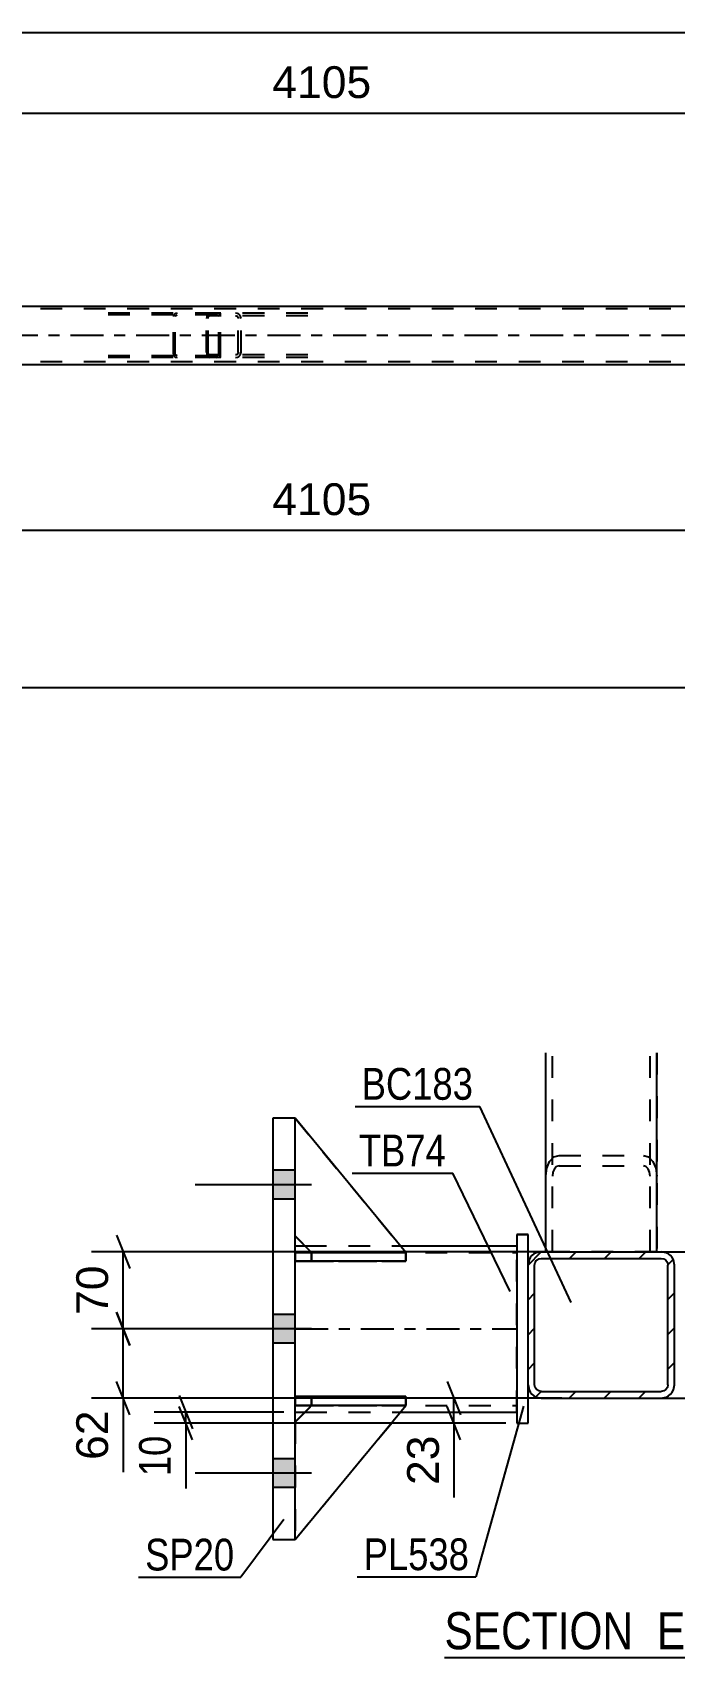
# Model space of a CAD drawing. Header units: millimetres. Extents: x 0 to 841, y 0 to 594.
# Drawn here: x 153.5 to 211.4, y 111.3 to 257.8 of the extents above; entities that cross this region are included whole.
import ezdxf

# ---------------------------------------------------------------- set-up
doc = ezdxf.new("R2010")
doc.units = ezdxf.units.MM
doc.linetypes.add('DXK_LINE_DOT2', pattern=[3.9198, 1.9599, -1.9599])
doc.linetypes.add('DXK_LINE_DOT3', pattern=[5.9187, 2.979, -0.9799, 0.9799, -0.9799])
doc.styles.add('Arial', font='arial.ttf', dxfattribs={"height": 0.2})
doc.styles.add('Arial Narrow', font='ARIALN.TTF', dxfattribs={"height": 0.2})

# ---------------------------------------------------------------- blocks, each defined once
blk = doc.blocks.new('Unknown-317311686-48 - 5250')
at = {"color": 6, "linetype": 'Continuous'}
blk.add_line((190.67, 111.33), (218.31, 111.33), dxfattribs=at)
at = {"color": 0, "linetype": 'Continuous'}
for points in [[(208.77, 112.08), (208.77, 115.58), (190.67, 115.58), (190.67, 112.08)], [(212.38, 112.08), (212.38, 115.58), (209.82, 115.58), (209.82, 112.08)], [(214.71, 112.08), (214.71, 115.58), (213.43, 115.58), (213.43, 112.08)], [(218.31, 112.08), (218.31, 115.58), (215.76, 115.58), (215.76, 112.08)]]:
    blk.add_wipeout(points, dxfattribs=at)
at = {"color": 7, "linetype": 'Continuous', "style": 'Arial Narrow'}
for s, p in [('SECTION ', (190.67, 112.08)), ('E', (209.82, 112.08)), ('E', (215.76, 112.08)), ('-', (213.43, 112.08))]:
    blk.add_text(s, height=3.34, dxfattribs=at).set_placement(p)
blk = doc.blocks.new('Part-317311686-4478 - 4224')
at = {"color": 2, "linetype": 'Continuous'}
for p, q in [((115.52, 233.18), (689.3, 233.18)), ((115.52, 227.9), (251.51, 227.9))]:
    blk.add_line(p, q, dxfattribs=at)
at = {"color": 7, "linetype": 'DXK_LINE_DOT2'}
for p, q in [((689.3, 232.94), (115.52, 232.94)), ((689.3, 228.14), (115.52, 228.14))]:
    blk.add_line(p, q, dxfattribs=at)
at = {"color": 7, "linetype": 'DXK_LINE_DOT3'}
blk.add_line((115.52, 230.54), (689.3, 230.54), dxfattribs=at)
blk = doc.blocks.new('Part-317311686-4277 - 4224')
at = {"color": 7, "linetype": 'DXK_LINE_DOT2'}
for p, q in [((169.25, 232.24), (169.23, 232.06)), ((169.23, 229.02), (169.23, 232.06)), ((169.31, 232.4), (169.25, 232.24)), ((169.4, 232.5), (169.31, 232.4)), ((169.37, 232.06), (169.38, 232.15)), ((169.37, 229.02), (169.37, 232.06)), ((169.38, 232.15), (169.41, 232.23)), ((169.5, 232.54), (169.4, 232.5)), ((169.41, 232.23), (169.45, 232.28)), ((169.45, 232.28), (169.5, 232.3)), ((178.36, 232.54), (169.5, 232.54)), ((178.36, 232.3), (169.5, 232.3)), ((170.49, 232.3), (170.49, 232.54)), ((172.03, 232.5), (171.84, 232.54)), ((171.84, 232.3), (171.93, 232.28)), ((171.93, 232.28), (172.01, 232.23)), ((172.01, 232.23), (172.07, 232.15)), ((172.07, 232.15), (172.09, 232.06)), ((172.09, 229.02), (172.09, 232.06)), ((172.34, 232.06), (172.3, 232.24)), ((172.34, 229.02), (172.34, 232.06)), ((169.23, 229.02), (169.25, 228.83)), ((169.25, 228.83), (169.31, 228.68)), ((169.31, 228.68), (169.4, 228.57)), ((169.38, 228.92), (169.37, 229.02)), ((169.41, 228.85), (169.38, 228.92)), ((169.4, 228.57), (169.5, 228.54)), ((169.45, 228.79), (169.41, 228.85)), ((169.5, 228.78), (169.45, 228.79)), ((178.36, 228.78), (169.5, 228.78)), ((170.49, 228.54), (170.49, 228.78)), ((171.93, 228.79), (171.84, 228.78)), ((171.84, 228.54), (172.03, 228.57)), ((172.01, 228.85), (171.93, 228.79)), ((172.07, 228.92), (172.01, 228.85)), ((172.09, 229.02), (172.07, 228.92)), ((172.3, 228.83), (172.34, 229.02)), ((178.36, 228.54), (169.5, 228.54))]:
    blk.add_line(p, q, dxfattribs=at)
for centre, start, end in [((171.85, 232.04), 23.8494, 68.8059), ((171.85, 229.03), 291.1941, 336.1506)]:
    blk.add_arc(centre, 0.492, start, end, dxfattribs=at)
blk = doc.blocks.new('Part-317311686-4297 - 4224')
at = {"color": 7, "linetype": 'DXK_LINE_DOT2'}
for p, q in [((170.15, 232.54), (158.96, 232.54)), ((170.15, 232.38), (158.96, 232.38)), ((166.26, 232.34), (166.24, 232.22)), ((166.24, 228.86), (166.24, 232.22)), ((166.41, 232.22), (166.42, 232.28)), ((166.41, 228.86), (166.41, 232.22)), ((166.42, 232.28), (166.46, 232.33)), ((166.58, 232.54), (166.45, 232.51)), ((166.46, 232.33), (166.51, 232.36)), ((166.51, 232.36), (166.58, 232.38)), ((170.28, 232.51), (170.15, 232.54)), ((170.15, 232.38), (170.22, 232.36)), ((170.22, 232.36), (170.27, 232.33)), ((170.27, 232.33), (170.31, 232.28)), ((170.31, 232.28), (170.32, 232.22)), ((170.32, 228.86), (170.32, 232.22)), ((170.49, 232.22), (170.47, 232.34)), ((170.49, 228.86), (170.49, 232.22)), ((170.15, 228.7), (158.96, 228.7)), ((166.24, 228.86), (166.26, 228.73)), ((166.42, 228.79), (166.41, 228.86)), ((166.46, 228.74), (166.42, 228.79)), ((166.45, 228.56), (166.58, 228.54)), ((166.51, 228.71), (166.46, 228.74)), ((166.58, 228.7), (166.51, 228.71)), ((170.22, 228.71), (170.15, 228.7)), ((170.15, 228.54), (170.28, 228.56)), ((170.27, 228.74), (170.22, 228.71)), ((170.31, 228.79), (170.27, 228.74)), ((170.32, 228.86), (170.31, 228.79)), ((170.47, 228.73), (170.49, 228.86)), ((170.15, 228.54), (158.96, 228.54))]:
    blk.add_line(p, q, dxfattribs=at)
for centre, start, end in [((166.57, 232.2), 110.7583, 155.6801), ((170.17, 232.2), 24.3199, 69.2417), ((166.57, 228.87), 204.3199, 249.2417), ((170.17, 228.87), 290.7583, 335.6801)]:
    blk.add_arc(centre, 0.331, start, end, dxfattribs=at)
blk = doc.blocks.new('Part-317311686-5316 - 5250')
at = {"color": 2, "linetype": 'Continuous'}
for p, q in [((175.2, 159.96), (175.2, 121.96)), ((177.2, 159.96), (175.2, 159.96)), ((177.2, 121.96), (177.2, 159.96)), ((175.2, 121.96), (177.2, 121.96))]:
    blk.add_line(p, q, dxfattribs=at)
blk = doc.blocks.new('Part-317311686-5255 - 5250')
at = {"color": 7, "linetype": 'DXK_LINE_DOT2'}
for p, q in [((199.8, 147.92), (199.8, 165.85)), ((200.4, 147.92), (200.4, 165.85)), ((209.2, 147.92), (209.2, 165.85)), ((209.8, 165.85), (209.8, 147.92)), ((209.8, 147.92), (199.8, 147.92)), ((199.8, 147.92), (209.71, 147.92))]:
    blk.add_line(p, q, dxfattribs=at)
blk = doc.blocks.new('Part-317311686-5262 - 5250')
at = {"color": 2, "linetype": 'Continuous'}
for p, q in [((199.8, 147.92), (199.8, 165.85)), ((209.8, 147.92), (209.8, 165.85))]:
    blk.add_line(p, q, dxfattribs=at)
at = {"color": 7, "linetype": 'DXK_LINE_DOT2'}
for p, q in [((200.4, 147.92), (200.4, 165.85)), ((209.2, 147.92), (209.2, 165.85)), ((199.8, 154.74), (199.89, 155.45)), ((199.89, 155.45), (200.15, 156.05)), ((200.15, 156.05), (200.54, 156.46)), ((200.58, 155.39), (200.45, 155.09)), ((200.54, 156.46), (201, 156.6)), ((200.77, 155.6), (200.58, 155.39)), ((201, 155.67), (200.77, 155.6)), ((201, 156.6), (208.6, 156.6)), ((201, 155.67), (208.6, 155.67)), ((208.6, 156.6), (209.06, 156.46)), ((208.83, 155.6), (208.6, 155.67)), ((209.03, 155.39), (208.83, 155.6)), ((209.16, 155.09), (209.03, 155.39)), ((209.06, 156.46), (209.45, 156.05)), ((209.45, 156.05), (209.71, 155.45)), ((209.71, 155.45), (209.8, 154.74)), ((200.45, 155.09), (200.4, 154.74)), ((209.2, 154.74), (209.16, 155.09)), ((209.8, 147.92), (199.8, 147.92))]:
    blk.add_line(p, q, dxfattribs=at)
blk = doc.blocks.new('Part-317311686-5275 - 5250')
at = {"color": 2, "linetype": 'Continuous'}
for p, q in [((197.2, 149.46), (198.2, 149.46)), ((197.2, 149.46), (197.2, 132.46)), ((198.2, 132.46), (198.2, 149.46)), ((197.2, 132.46), (198.2, 132.46))]:
    blk.add_line(p, q, dxfattribs=at)
at = {"color": 7, "linetype": 'DXK_LINE_DOT2'}
for p, q in [((198.2, 149.46), (197.2, 149.46)), ((197.2, 132.46), (198.2, 132.46))]:
    blk.add_line(p, q, dxfattribs=at)
blk = doc.blocks.new('Part-317311686-5298 - 5250')
at = {"color": 2, "linetype": 'Continuous'}
for p, q in [((177.2, 148.46), (178.09, 148.46)), ((186.7, 148.46), (197.2, 148.46)), ((177.2, 133.46), (178.11, 133.46)), ((186.71, 133.46), (197.2, 133.46))]:
    blk.add_line(p, q, dxfattribs=at)
at = {"color": 7, "linetype": 'DXK_LINE_DOT2'}
for p, q in [((177.2, 133.46), (177.2, 148.46)), ((178.09, 148.46), (186.7, 148.46)), ((197.2, 133.46), (197.2, 148.46)), ((177.2, 147.86), (197.2, 147.86)), ((177.2, 134.06), (197.2, 134.06)), ((178.11, 133.46), (186.71, 133.46))]:
    blk.add_line(p, q, dxfattribs=at)
at = {"color": 7, "linetype": 'DXK_LINE_DOT3'}
blk.add_line((177.2, 140.96), (197.2, 140.96), dxfattribs=at)
blk = doc.blocks.new('Part-317311686-5299 - 5250')
at = {"color": 2, "linetype": 'Continuous'}
for p, q in [((178.7, 134.05), (177.2, 132.55)), ((177.2, 121.96), (187.2, 134.05)), ((187.2, 134.05), (178.7, 134.05)), ((178.7, 134.05), (178.7, 134.05)), ((187.2, 134.05), (187.2, 134.05))]:
    blk.add_line(p, q, dxfattribs=at)
at = {"color": 7, "linetype": 'DXK_LINE_DOT2'}
for p, q in [((177.2, 132.55), (178.7, 134.05)), ((177.2, 121.96), (187.2, 134.05)), ((178.7, 134.05), (187.2, 134.05)), ((177.2, 132.55), (177.2, 121.96))]:
    blk.add_line(p, q, dxfattribs=at)
blk = doc.blocks.new('Part-317311686-5300 - 5250')
at = {"color": 7, "linetype": 'DXK_LINE_DOT2'}
for p, q in [((178.7, 134.05), (177.2, 132.55)), ((177.2, 121.96), (187.2, 134.05)), ((177.2, 132.55), (178.7, 134.05)), ((177.2, 121.96), (187.2, 134.05)), ((187.2, 134.05), (178.7, 134.05)), ((178.7, 134.05), (178.7, 134.05)), ((178.7, 134.05), (187.2, 134.05)), ((187.2, 134.05), (187.2, 134.05)), ((177.2, 132.55), (177.2, 121.96))]:
    blk.add_line(p, q, dxfattribs=at)
blk = doc.blocks.new('Part-317311686-5301 - 5250')
at = {"color": 2, "linetype": 'Continuous'}
for p, q in [((177.2, 159.96), (177.2, 159.96)), ((177.2, 159.96), (177.2, 159.96)), ((187.2, 147.85), (177.2, 159.96)), ((178.69, 147.86), (177.2, 149.35)), ((185.95, 147.85), (187.2, 147.85)), ((187.2, 147.85), (187.2, 147.85))]:
    blk.add_line(p, q, dxfattribs=at)
at = {"color": 7, "linetype": 'DXK_LINE_DOT2'}
for p, q in [((177.2, 149.35), (177.2, 159.96)), ((177.2, 159.96), (187.2, 147.85)), ((178.7, 147.85), (177.2, 149.35)), ((178.7, 147.85), (178.69, 147.86)), ((187.2, 147.85), (178.7, 147.85)), ((178.7, 147.85), (178.7, 147.85)), ((178.7, 147.85), (185.95, 147.85))]:
    blk.add_line(p, q, dxfattribs=at)
blk = doc.blocks.new('Part-317311686-5302 - 5250')
at = {"color": 7, "linetype": 'DXK_LINE_DOT2'}
for p, q in [((177.2, 149.35), (177.2, 159.96)), ((177.2, 159.96), (187.2, 147.85)), ((177.2, 159.96), (187.2, 147.85)), ((178.7, 147.85), (177.2, 149.35)), ((178.7, 147.85), (177.2, 149.35)), ((187.2, 147.85), (178.7, 147.85)), ((178.7, 147.85), (178.7, 147.85)), ((178.7, 147.85), (187.2, 147.85)), ((187.2, 147.85), (187.2, 147.85))]:
    blk.add_line(p, q, dxfattribs=at)
blk = doc.blocks.new('Part-317311686-5303 - 5250')
at = {"color": 7, "linetype": 'DXK_LINE_DOT2'}
for p, q in [((177.2, 134.86), (178.7, 134.86)), ((187.2, 134.86), (177.2, 134.86)), ((177.2, 134.86), (177.2, 134.86)), ((177.2, 134.86), (177.2, 134.06)), ((177.2, 134.86), (177.2, 134.06)), ((178.7, 134.86), (187.2, 134.86)), ((178.7, 134.86), (178.7, 134.06)), ((187.2, 134.86), (187.2, 134.06)), ((178.7, 134.06), (177.2, 134.06)), ((177.2, 134.06), (187.2, 134.06)), ((177.2, 134.06), (177.2, 134.06)), ((187.2, 134.06), (178.7, 134.06))]:
    blk.add_line(p, q, dxfattribs=at)
blk = doc.blocks.new('Part-317311686-5304 - 5250')
at = {"color": 7, "linetype": 'DXK_LINE_DOT2'}
for p, q in [((177.2, 147.86), (178.7, 147.86)), ((186.97, 147.86), (177.2, 147.86)), ((177.2, 147.86), (177.2, 147.86)), ((177.2, 147.86), (177.2, 147.06)), ((177.2, 147.86), (177.2, 147.06)), ((178.7, 147.06), (177.2, 147.06)), ((177.2, 147.06), (187.2, 147.06)), ((177.2, 147.06), (177.2, 147.06)), ((178.7, 147.86), (187.2, 147.86)), ((178.7, 147.86), (178.7, 147.06)), ((187.2, 147.06), (178.7, 147.06)), ((187.2, 147.86), (187.2, 147.06))]:
    blk.add_line(p, q, dxfattribs=at)
blk = doc.blocks.new('Part-317311686-5305 - 5250')
at = {"color": 2, "linetype": 'Continuous'}
for p, q in [((177.2, 134.06), (177.2, 134.86)), ((187.2, 134.86), (177.2, 134.86)), ((187.2, 134.06), (187.2, 134.86)), ((187.2, 134.06), (177.2, 134.06)), ((177.2, 134.06), (177.2, 134.06))]:
    blk.add_line(p, q, dxfattribs=at)
at = {"color": 7, "linetype": 'DXK_LINE_DOT2'}
for p, q in [((178.7, 134.86), (177.2, 134.86)), ((178.7, 134.06), (178.7, 134.86)), ((187.2, 134.86), (178.7, 134.86)), ((177.2, 134.06), (178.7, 134.06)), ((178.7, 134.06), (187.2, 134.06))]:
    blk.add_line(p, q, dxfattribs=at)
blk = doc.blocks.new('Part-317311686-5306 - 5250')
at = {"color": 2, "linetype": 'Continuous'}
for p, q in [((177.2, 147.06), (177.2, 147.86)), ((177.2, 147.86), (185.95, 147.86)), ((187.2, 147.06), (177.2, 147.06)), ((177.2, 147.06), (177.2, 147.06)), ((187.2, 147.86), (187.19, 147.86)), ((187.2, 147.06), (187.2, 147.86))]:
    blk.add_line(p, q, dxfattribs=at)
at = {"color": 7, "linetype": 'DXK_LINE_DOT2'}
for p, q in [((178.7, 147.86), (177.2, 147.86)), ((177.2, 147.06), (178.7, 147.06)), ((178.7, 147.06), (178.7, 147.86)), ((178.7, 147.86), (187.19, 147.86)), ((178.7, 147.06), (187.2, 147.06))]:
    blk.add_line(p, q, dxfattribs=at)
blk = doc.blocks.new('Part-317311686-5399 - 5250')
at = {"linetype": 'Continuous'}
h = blk.add_hatch(dxfattribs=at)
h.set_pattern_fill('', scale=0.7, style=0, pattern_type=0)
h.set_pattern_definition([(45, (199.4028, 147.9215), (-1.57154, 1.57154), [])])
h.paths.add_polyline_path([(210.2, 147.92), (199.4, 147.92), (198.94, 147.83), (198.55, 147.57), (198.29, 147.18), (198.2, 146.72), (198.2, 135.92), (198.29, 135.46), (198.55, 135.07), (198.94, 134.81), (199.4, 134.72), (210.2, 134.72), (210.66, 134.81), (211.05, 135.07), (211.31, 135.46), (211.4, 135.92), (211.4, 146.72), (211.31, 147.18), (211.05, 147.57), (210.66, 147.83)])
h.paths.add_polyline_path([(210.76, 146.95), (210.8, 146.72), (210.8, 135.92), (210.76, 135.69), (210.63, 135.5), (210.43, 135.37), (210.2, 135.32), (199.4, 135.32), (199.17, 135.37), (198.98, 135.5), (198.85, 135.69), (198.8, 135.92), (198.8, 146.72), (198.85, 146.95), (198.98, 147.15), (199.17, 147.28), (199.4, 147.32), (210.2, 147.32), (210.43, 147.28), (210.63, 147.15)])
at = {"color": 2, "linetype": 'Continuous'}
for p, q in [((198.29, 147.18), (198.2, 146.72)), ((198.2, 146.72), (198.2, 146.72)), ((198.2, 135.92), (198.2, 146.72)), ((198.8, 146.72), (198.85, 146.95)), ((198.8, 146.72), (198.8, 146.72)), ((198.8, 135.92), (198.8, 146.72)), ((198.85, 146.95), (198.98, 147.15)), ((199.4, 147.92), (198.94, 147.83)), ((198.98, 147.15), (199.17, 147.28)), ((199.17, 147.28), (199.4, 147.32)), ((199.4, 147.92), (199.4, 147.92)), ((199.4, 147.92), (210.2, 147.92)), ((199.4, 147.32), (199.4, 147.32)), ((199.4, 147.32), (210.2, 147.32)), ((210.2, 147.92), (210.2, 147.92)), ((210.66, 147.83), (210.2, 147.92)), ((210.2, 147.32), (210.2, 147.32)), ((210.2, 147.32), (210.43, 147.28)), ((210.43, 147.28), (210.63, 147.15)), ((210.63, 147.15), (210.76, 146.95)), ((210.76, 146.95), (210.8, 146.72)), ((210.8, 146.72), (210.8, 146.72)), ((210.8, 135.92), (210.8, 146.72)), ((211.4, 146.72), (211.31, 147.18)), ((211.4, 146.72), (211.4, 146.72)), ((211.4, 135.92), (211.4, 146.72)), ((198.2, 135.92), (198.2, 135.92)), ((198.2, 135.92), (198.29, 135.46)), ((198.8, 135.92), (198.8, 135.92)), ((198.85, 135.69), (198.8, 135.92)), ((198.98, 135.5), (198.85, 135.69)), ((198.94, 134.81), (199.4, 134.72)), ((199.17, 135.37), (198.98, 135.5)), ((199.4, 135.32), (199.17, 135.37)), ((199.4, 135.32), (199.4, 135.32)), ((199.4, 135.32), (210.2, 135.32)), ((210.43, 135.37), (210.2, 135.32)), ((210.2, 135.32), (210.2, 135.32)), ((210.2, 134.72), (210.66, 134.81)), ((210.63, 135.5), (210.43, 135.37)), ((210.76, 135.69), (210.63, 135.5)), ((210.8, 135.92), (210.76, 135.69)), ((210.8, 135.92), (210.8, 135.92)), ((211.31, 135.46), (211.4, 135.92)), ((211.4, 135.92), (211.4, 135.92)), ((199.4, 134.72), (199.4, 134.72)), ((199.4, 134.72), (210.2, 134.72)), ((210.2, 134.72), (210.2, 134.72))]:
    blk.add_line(p, q, dxfattribs=at)
for centre, start, end in [((199.4, 146.72), 112.5, 157.5), ((210.2, 146.72), 22.5, 67.5), ((199.4, 135.92), 202.5, 247.5), ((210.2, 135.92), 292.5, 337.5)]:
    blk.add_arc(centre, 1.2, start, end, dxfattribs=at)
blk = doc.blocks.new('Bolt-317311686-5407 - 5250')
at = {"linetype": 'Continuous'}
for points in [[(177.2, 152.66), (177.2, 155.26), (175.2, 155.26), (175.2, 152.66)], [(177.2, 152.66), (177.2, 155.26), (175.2, 155.26), (175.2, 152.66)], [(177.2, 152.66), (177.2, 155.26), (175.2, 155.26), (175.2, 152.66)], [(177.2, 139.66), (177.2, 142.26), (175.2, 142.26), (175.2, 139.66)], [(177.2, 139.66), (177.2, 142.26), (175.2, 142.26), (175.2, 139.66)], [(177.2, 126.66), (177.2, 129.26), (175.2, 129.26), (175.2, 126.66)], [(177.2, 126.66), (177.2, 129.26), (175.2, 129.26), (175.2, 126.66)], [(177.2, 126.66), (177.2, 129.26), (175.2, 129.26), (175.2, 126.66)]]:
    blk.add_hatch(color=1, dxfattribs=at).paths.add_polyline_path(points)
at = {"color": 1, "linetype": 'Continuous'}
for p, q in [((178.7, 153.96), (168.2, 153.96)), ((178.7, 153.96), (168.2, 153.96)), ((178.7, 153.96), (168.2, 153.96)), ((177.2, 155.26), (175.2, 155.26)), ((177.2, 155.26), (175.2, 155.26)), ((177.2, 155.26), (175.2, 155.26)), ((177.2, 152.66), (175.2, 152.66)), ((177.2, 152.66), (175.2, 152.66)), ((177.2, 152.66), (175.2, 152.66)), ((177.2, 142.26), (175.2, 142.26)), ((177.2, 142.26), (175.2, 142.26)), ((178.7, 140.96), (168.2, 140.96)), ((178.7, 140.96), (168.2, 140.96)), ((177.2, 139.66), (175.2, 139.66)), ((177.2, 139.66), (175.2, 139.66)), ((177.2, 129.26), (175.2, 129.26)), ((177.2, 129.26), (175.2, 129.26)), ((177.2, 129.26), (175.2, 129.26)), ((178.7, 127.96), (168.2, 127.96)), ((178.7, 127.96), (168.2, 127.96)), ((178.7, 127.96), (168.2, 127.96)), ((177.2, 126.66), (175.2, 126.66)), ((177.2, 126.66), (175.2, 126.66)), ((177.2, 126.66), (175.2, 126.66))]:
    blk.add_line(p, q, dxfattribs=at)
blk = doc.blocks.new('StraightDimension-317311686-4590 - 4224')
at = {"color": 7, "linetype": 'Continuous'}
for p, q in [((106.9, 234.18), (106.9, 253.43)), ((252.31, 234.58), (252.31, 253.43)), ((108.4, 251.18), (105.4, 249.98)), ((106.9, 250.58), (252.31, 250.58)), ((250.81, 249.98), (253.81, 251.18))]:
    blk.add_line(p, q, dxfattribs=at)
at = {"color": 0}
blk.add_wipeout([(184.65, 251.33), (184.65, 255.53), (174.56, 255.53), (174.56, 251.33)], dxfattribs=at)
at = {"color": 3, "style": 'Arial'}
blk.add_text('4105', height=2.865, dxfattribs=at).set_placement((175.16, 251.93))
blk = doc.blocks.new('StraightDimension-317311686-4634 - 4224')
at = {"color": 7, "linetype": 'Continuous'}
for p, q in [((106.9, 227.38), (106.9, 209.46)), ((252.31, 226.5), (252.31, 202.79)), ((108.4, 213.58), (105.4, 212.38)), ((106.9, 212.98), (252.31, 212.98)), ((250.81, 212.38), (253.81, 213.58))]:
    blk.add_line(p, q, dxfattribs=at)
at = {"color": 0}
blk.add_wipeout([(184.65, 213.73), (184.65, 217.93), (174.56, 217.93), (174.56, 213.73)], dxfattribs=at)
at = {"color": 3, "style": 'Arial'}
blk.add_text('4105', height=2.865, dxfattribs=at).set_placement((175.16, 214.33))
at = {"color": 0, "linetype": 'Continuous'}
for points in [[(106.3, 212.28), (102.1, 212.28), (102.1, 208.86), (106.3, 208.86)], [(251.71, 212.28), (247.51, 212.28), (247.51, 202.19), (251.71, 202.19)]]:
    blk.add_wipeout(points, dxfattribs=at)
at = {"color": 3, "linetype": 'Continuous', "style": 'Arial'}
for s, height, p in [('0', 2.87, (105.7, 209.46)), ('4105', 2.865, (251.11, 202.79))]:
    blk.add_text(s, height=height, rotation=90.0002, dxfattribs=at).set_placement(p)
blk = doc.blocks.new('StraightDimension-317311686-4681 - 4224')
at = {"color": 7, "linetype": 'Continuous'}
blk.add_line((106.26, 198.78), (698.56, 198.78), dxfattribs=at)
blk = doc.blocks.new('StraightDimension-317311686-8641 - 4224')
at = {"color": 7, "linetype": 'Continuous'}
blk.add_line((106.9, 257.84), (697.92, 257.84), dxfattribs=at)
blk = doc.blocks.new('StraightDimension-317311686-5464 - 5250')
at = {"color": 7, "linetype": 'Continuous'}
for p, q in [((248.63, 149.42), (249.83, 146.42)), ((208.09, 147.92), (251.63, 147.92)), ((249.23, 140.96), (249.23, 147.92)), ((249.83, 139.46), (248.63, 142.46)), ((233.4, 140.96), (251.63, 140.96))]:
    blk.add_line(p, q, dxfattribs=at)
at = {"color": 0}
blk.add_wipeout([(248.48, 147.27), (244.28, 147.27), (244.28, 141.62), (248.48, 141.62)], dxfattribs=at)
at = {"color": 3, "style": 'Arial'}
blk.add_text('70', height=2.865, rotation=90.0002, dxfattribs=at).set_placement((247.88, 142.22))
blk = doc.blocks.new('StraightDimension-317311686-5505 - 5250')
at = {"color": 7, "linetype": 'Continuous'}
for p, q in [((166.75, 134.96), (167.95, 131.96)), ((176.2, 133.46), (164.5, 133.46)), ((167.95, 130.96), (166.75, 133.96)), ((167.35, 132.46), (167.35, 133.46)), ((196.2, 132.46), (164.5, 132.46)), ((167.35, 132.46), (167.35, 126.56)), ((167.35, 132.46), (167.35, 126.56))]:
    blk.add_line(p, q, dxfattribs=at)
at = {"color": 0}
blk.add_wipeout([(166.6, 131.94), (162.4, 131.94), (162.4, 127.08), (166.6, 127.08)], dxfattribs=at)
at = {"color": 3, "style": 'Arial Narrow'}
blk.add_text('10', height=2.863, rotation=90.0002, dxfattribs=at).set_placement((166, 127.68))
blk = doc.blocks.new('StraightDimension-317311686-5488 - 5250')
at = {"color": 7, "linetype": 'Continuous'}
for p, q in [((161.1, 149.42), (162.3, 146.42)), ((201.24, 147.92), (158.85, 147.92)), ((161.7, 140.96), (161.7, 147.92)), ((162.3, 139.46), (161.1, 142.46)), ((174.2, 140.96), (158.85, 140.96))]:
    blk.add_line(p, q, dxfattribs=at)
at = {"color": 0}
blk.add_wipeout([(160.95, 147.27), (156.75, 147.27), (156.75, 141.62), (160.95, 141.62)], dxfattribs=at)
at = {"color": 3, "style": 'Arial'}
blk.add_text('70', height=2.865, rotation=90.0002, dxfattribs=at).set_placement((160.35, 142.22))
blk = doc.blocks.new('StraightDimension-317311686-5449 - 5250')
at = {"color": 7, "linetype": 'Continuous'}
for p, q in [((219.38, 136.22), (220.58, 133.22)), ((209.93, 134.72), (222.38, 134.72)), ((220.58, 131.3), (219.38, 134.3)), ((219.98, 132.8), (219.98, 134.72)), ((212.4, 132.8), (222.38, 132.8)), ((219.98, 132.8), (219.98, 126.1)), ((219.98, 132.8), (219.98, 126.1))]:
    blk.add_line(p, q, dxfattribs=at)
at = {"color": 0}
blk.add_wipeout([(219.23, 132.28), (215.03, 132.28), (215.03, 126.63), (219.23, 126.63)], dxfattribs=at)
at = {"color": 3, "style": 'Arial'}
blk.add_text('19', height=2.865, rotation=90.0002, dxfattribs=at).set_placement((218.63, 127.23))
blk = doc.blocks.new('StraightDimension-317311686-5457 - 5250')
at = {"color": 7, "linetype": 'Continuous'}
for p, q in [((248.63, 142.46), (249.83, 139.46)), ((233.4, 140.96), (251.63, 140.96)), ((249.23, 134.72), (249.23, 140.96)), ((249.83, 133.22), (248.63, 136.22)), ((208.09, 134.72), (251.63, 134.72)), ((249.23, 134.72), (249.23, 128.03)), ((249.23, 134.72), (249.23, 128.03))]:
    blk.add_line(p, q, dxfattribs=at)
at = {"color": 0}
blk.add_wipeout([(248.48, 134.2), (244.28, 134.2), (244.28, 128.55), (248.48, 128.55)], dxfattribs=at)
at = {"color": 3, "style": 'Arial'}
blk.add_text('62', height=2.865, rotation=90.0002, dxfattribs=at).set_placement((247.88, 129.15))
blk = doc.blocks.new('StraightDimension-317311686-5473 - 5250')
at = {"color": 7, "linetype": 'Continuous'}
for p, q in [((190.92, 136.22), (192.12, 133.22)), ((198.4, 134.72), (188.67, 134.72)), ((192.12, 130.96), (190.92, 133.96)), ((191.52, 132.46), (191.52, 134.72)), ((196.2, 132.46), (188.67, 132.46)), ((191.52, 132.46), (191.52, 125.77)), ((191.52, 132.46), (191.52, 125.77))]:
    blk.add_line(p, q, dxfattribs=at)
at = {"color": 0}
blk.add_wipeout([(190.77, 131.94), (186.57, 131.94), (186.57, 126.29), (190.77, 126.29)], dxfattribs=at)
at = {"color": 3, "style": 'Arial'}
blk.add_text('23', height=2.865, rotation=90.0002, dxfattribs=at).set_placement((190.17, 126.89))
blk = doc.blocks.new('StraightDimension-317311686-5481 - 5250')
at = {"color": 7, "linetype": 'Continuous'}
for p, q in [((161.1, 142.46), (162.3, 139.46)), ((174.2, 140.96), (158.85, 140.96)), ((161.7, 134.72), (161.7, 140.96)), ((162.3, 133.22), (161.1, 136.22)), ((201.24, 134.72), (158.85, 134.72)), ((161.7, 134.72), (161.7, 128.03)), ((161.7, 134.72), (161.7, 128.03))]:
    blk.add_line(p, q, dxfattribs=at)
at = {"color": 0}
blk.add_wipeout([(160.95, 134.2), (156.75, 134.2), (156.75, 128.55), (160.95, 128.55)], dxfattribs=at)
at = {"color": 3, "style": 'Arial'}
blk.add_text('62', height=2.865, rotation=90.0002, dxfattribs=at).set_placement((160.35, 129.15))
blk = doc.blocks.new('Mark-317311686-5271 - 5250')
at = {"color": 0}
blk.add_wipeout([(192.89, 119.21), (192.89, 122.21), (183.39, 122.21), (183.39, 119.21)], dxfattribs=at)
blk.add_wipeout([(192.89, 119.21), (192.89, 122.21), (183.39, 122.21), (183.39, 119.21)], dxfattribs=at)
at = {"color": 30, "linetype": 'Continuous'}
for p in [(197.79, 133.99), (182.79, 118.61)]:
    blk.add_line(p, (193.49, 118.61), dxfattribs=at)
at = {"color": 3, "style": 'Arial Narrow'}
blk.add_text('PL538', height=2.863, dxfattribs=at).set_placement((183.39, 119.21))
blk = doc.blocks.new('Mark-317311686-5294 - 5250')
at = {"color": 0}
blk.add_wipeout([(190.81, 155.61), (190.81, 158.61), (182.95, 158.61), (182.95, 155.61)], dxfattribs=at)
blk.add_wipeout([(190.81, 155.61), (190.81, 158.61), (182.95, 158.61), (182.95, 155.61)], dxfattribs=at)
at = {"color": 30, "linetype": 'Continuous'}
for p in [(182.35, 155.01), (196.58, 144.32)]:
    blk.add_line(p, (191.41, 155.01), dxfattribs=at)
at = {"color": 3, "style": 'Arial Narrow'}
blk.add_text('TB74', height=2.863, dxfattribs=at).set_placement((182.95, 155.61))
blk = doc.blocks.new('Mark-317311686-5312 - 5250')
at = {"color": 0}
blk.add_wipeout([(171.72, 119.18), (171.72, 122.18), (163.69, 122.18), (163.69, 119.18)], dxfattribs=at)
blk.add_wipeout([(171.72, 119.18), (171.72, 122.18), (163.69, 122.18), (163.69, 119.18)], dxfattribs=at)
at = {"color": 30, "linetype": 'Continuous'}
for p in [(176.19, 123.78), (163.09, 118.58)]:
    blk.add_line(p, (172.32, 118.58), dxfattribs=at)
at = {"color": 3, "style": 'Arial Narrow'}
blk.add_text('SP20', height=2.863, dxfattribs=at).set_placement((163.69, 119.18))
blk = doc.blocks.new('Mark-317311686-5395 - 5250')
at = {"color": 0}
blk.add_wipeout([(193.26, 161.62), (193.26, 164.62), (183.21, 164.62), (183.21, 161.62)], dxfattribs=at)
blk.add_wipeout([(193.26, 161.62), (193.26, 164.62), (183.21, 164.62), (183.21, 161.62)], dxfattribs=at)
at = {"color": 30, "linetype": 'Continuous'}
for p in [(182.61, 161.02), (202.09, 143.34)]:
    blk.add_line(p, (193.86, 161.02), dxfattribs=at)
at = {"color": 3, "style": 'Arial Narrow'}
blk.add_text('BC183', height=2.863, dxfattribs=at).set_placement((183.21, 161.62))

msp = doc.modelspace()

# ---------------------------------------------------------------- block references
for name in ['StraightDimension-317311686-4590 - 4224', 'Part-317311686-4478 - 4224', 'Part-317311686-4297 - 4224', 'Part-317311686-4277 - 4224', 'Part-317311686-5255 - 5250', 'Part-317311686-5262 - 5250', 'Part-317311686-5316 - 5250', 'Part-317311686-5301 - 5250', 'Part-317311686-5302 - 5250', 'Bolt-317311686-5407 - 5250', 'Part-317311686-5275 - 5250', 'Part-317311686-5298 - 5250', 'Part-317311686-5304 - 5250', 'Part-317311686-5306 - 5250', 'Part-317311686-5399 - 5250', 'Part-317311686-5303 - 5250', 'Part-317311686-5305 - 5250', 'Part-317311686-5299 - 5250', 'Part-317311686-5300 - 5250', 'Unknown-317311686-48 - 5250']:
    msp.add_blockref(name, (0, 0))

# ---------------------------------------------------------------- next in the draw order: block references
for name in ['StraightDimension-317311686-4634 - 4224', 'StraightDimension-317311686-5488 - 5250', 'StraightDimension-317311686-5464 - 5250', 'StraightDimension-317311686-5505 - 5250', 'StraightDimension-317311686-5449 - 5250', 'Mark-317311686-5312 - 5250']:
    msp.add_blockref(name, (0, 0))

# ---------------------------------------------------------------- next in the draw order: block references
for name in ['StraightDimension-317311686-8641 - 4224', 'StraightDimension-317311686-4681 - 4224', 'Mark-317311686-5294 - 5250', 'StraightDimension-317311686-5457 - 5250', 'StraightDimension-317311686-5473 - 5250']:
    msp.add_blockref(name, (0, 0))

# ---------------------------------------------------------------- next in the draw order: block references
for name in ['Mark-317311686-5395 - 5250', 'StraightDimension-317311686-5481 - 5250']:
    msp.add_blockref(name, (0, 0))

# ---------------------------------------------------------------- next in the draw order: block references
msp.add_blockref('Mark-317311686-5271 - 5250', (0, 0))

doc.saveas('drawing.dxf')
